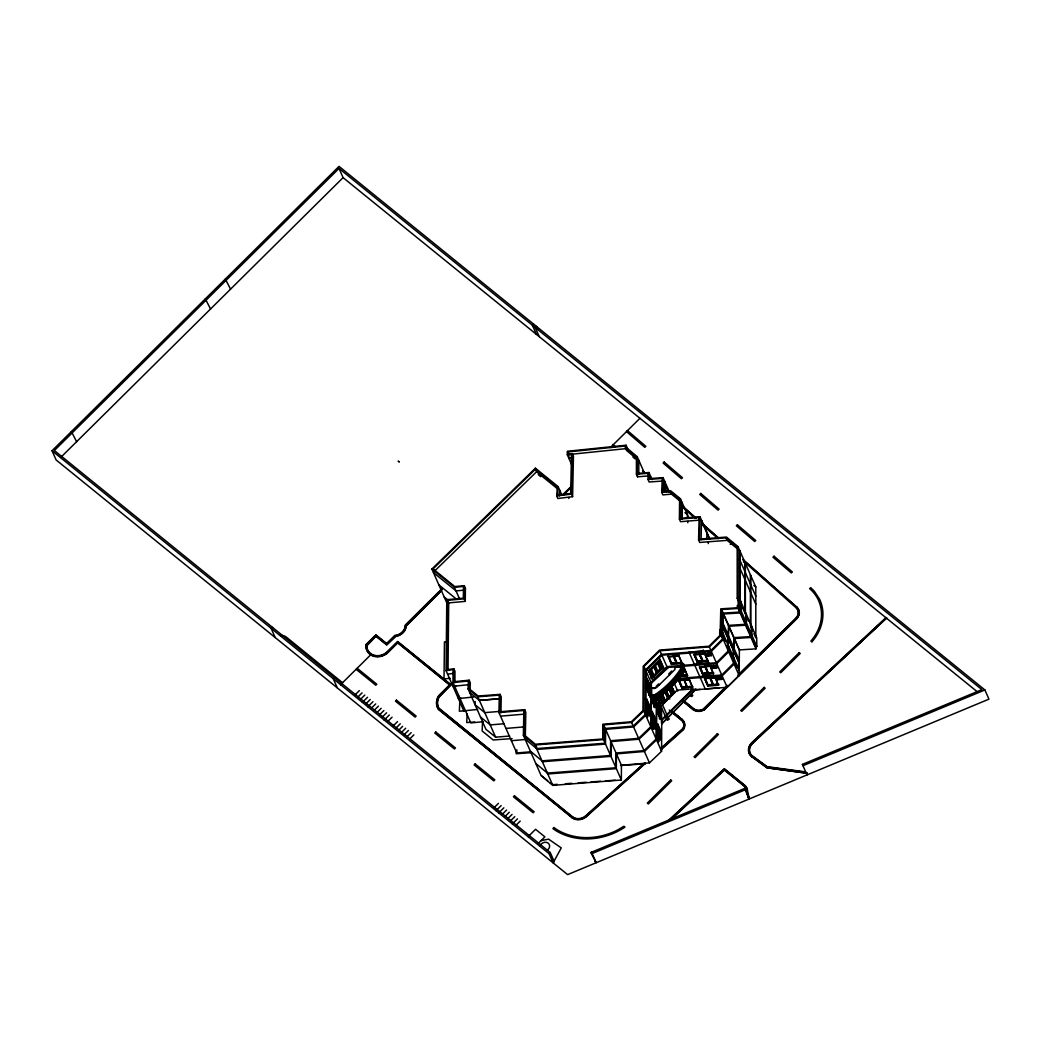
<?xml version="1.0" encoding="UTF-8"?>
<svg xmlns="http://www.w3.org/2000/svg" width="1041" height="1041" viewBox="0 0 1041 1041"><rect width="100%" height="100%" fill="white"/><g stroke="black" fill="none" stroke-linecap="round" stroke-linejoin="round"><path stroke-width="1.5" d="M722.155 633.383L723.157 613.097L739.761 612.056L739.578 609.831L740.58 609.688M721.452 622.583L738.746 661.777L738.459 668.829L738.342 665.706M483.076 721.699L470.818 722.948L453.004 682.558L453.03 669.61L446.055 670.638L446.784 599.668L463.336 598.159L463.479 586.473L454.449 587.319L431.872 569.024L535.412 468.203L558.171 486.654L561.554 494.319M447.591 600.332L448.71 602.895L465.262 601.373L464.143 598.809L447.591 600.332L446.875 669.779L453.837 668.751L453.811 681.738L469.166 680.176L470.285 682.727L470.038 691.081M454.943 682.675L454.969 671.315L453.837 668.751M700.19 689.428L695.388 689.793L727.152 687.294L739.11 675.44L739.396 649.909L721.582 609.519L738.173 608.478L756 648.868L739.396 649.909M738.746 661.777L721.53 621.321L721.582 609.519M723.118 624.912L723.157 613.097M453.004 682.558L468.333 680.996L468.086 688.895L477.806 696.78L499.277 695.141L498.951 712.578L523.857 710.469L523.376 735.323L541.19 775.714L552.81 785.382L621.36 780.021L603.546 739.63L603.624 724.887L631.627 722.493L643.767 710.886L644.002 666.487L659.929 650.768L709.337 646.903L721.257 635.101L720.385 634.385L721.53 621.321M621.36 780.021L621.438 765.278L603.624 724.887M722.975 633.344L722.883 638.627L710.925 650.482L661.516 654.347L645.576 670.066L645.342 714.464L633.214 726.071L605.198 728.466L605.12 743.209L536.583 748.57L524.95 738.902L525.015 735.792M646.058 703.989L646.357 699.617L645.98 703.989L649.493 711.602M646.201 710.613L646.188 714.803L646.448 710.587L647.463 714.998L646.448 710.587M646.214 714.764L646.24 710.782M648.881 690.482L649.675 690.391L646.357 682.857L646.188 678.511M646.682 710.574L646.656 714.764L647.684 717.08L647.697 712.877M646.747 699.11L646.695 708.882L650.013 716.403L650.065 706.644L646.747 699.11L645.186 699.266M649.129 714.542L649.207 711.628L645.98 704.471L645.954 708.817L648.556 714.542M649.207 694.815L649.298 690.443L646.084 683.338L646.071 687.685L648.647 693.371M649.233 689.975L649.324 685.616L646.11 678.498C644.496 684.392 651.536 689.35 649.272 694.789M649.571 714.79L649.61 706.748L646.266 699.162L646.214 708.817L649.011 715.141M649.649 695.219L649.701 685.564L646.383 678.029L646.331 687.685L649.649 695.219L648.946 695.284M650.131 695.18L650.183 685.512L646.851 677.977L646.799 687.646L651.106 697.093M644.002 666.487L651.38 683.221L651.145 727.62L639.005 739.214L611.002 741.621L610.924 756.365L542.387 761.726M651.471 716.26L651.484 711.914L654.646 719.071L654.62 723.417M683.937 671.094L683.82 671.979A83.801 72.363 -23.8 0 1 658.25 697.639L656.364 698.849L651.588 699.292L651.588 698.186M651.601 695.323L651.601 688.075L656.416 687.711L674.906 669.532L674.932 667.307L680.632 666.878M651.835 727.06L651.861 722.857L652.603 727.125M652.095 722.844L652.069 727.034L653.097 729.351L653.11 725.148M653.865 728.83L655.427 728.674L652.108 721.153L652.16 711.38L650.599 711.537M652.629 727.295L652.642 725.2M652.72 727.112L651.77 723.04M654.269 705.668L653.032 699.903M654.269 727.125L654.321 719.084L650.976 711.497M654.36 707.555L654.399 697.899L654.295 702.285L654.997 702.207M654.594 728.245L654.62 723.898L651.393 716.742L651.445 721.088L654.594 728.245L654.555 723.911M654.555 723.43L654.581 719.071M654.646 702.246L654.737 697.886M655.114 697.834L655.062 707.49L652.291 701.218M655.427 728.674L655.479 718.915L652.16 711.38M655.596 697.782L655.544 707.451L652.213 699.916M656.364 697.73L656.168 739.006L644.028 750.613L616.025 753.007L615.947 767.751L547.41 773.112L535.777 763.443M656.78 698.654L656.559 739.878L644.418 751.485L616.415 753.892L616.337 768.635L547.787 773.997M657.665 735.453L657.639 739.644L658.654 741.96L658.68 737.77M658.185 739.904L658.185 742.012L657.183 739.657M658.276 741.83L658.419 737.835L657.431 735.48L657.405 739.67L658.419 741.986L658.446 737.796L657.457 735.649M659.552 738.199L659.643 735.284L657.431 730.444M659.578 734.816L659.669 730.457L657.457 725.616M659.682 718.563L659.773 714.204L657.574 709.363M659.708 713.736L659.799 709.376L657.131 703.326M659.916 738.16L659.929 735.258L657.261 729.207M659.994 738.407L660.033 730.366L659.317 730.431M660.645 709.233L660.593 718.902L657.769 712.486L657.821 702.831L660.645 709.233L659.109 709.376L657.405 705.538M661.738 721.062L661.373 705.85M661.503 723.313L661.516 720.541L692.903 689.441L695.922 689.207L661.725 723.82L695.922 689.207M621.438 765.278L649.441 762.884L661.582 751.277L661.738 721.179M681.816 519.004L681.959 502.335L681.829 518.886M687.346 517.637L687.372 514.605L684.939 512.614M448.033 669.103L448.71 602.895M458.495 695.544L458.456 698.758L461.241 698.342M679.396 519.121L699.136 517.494L700.268 520.058L680.515 521.684L679.396 519.121L679.591 499.094L670.326 491.586L661.725 492.315L662.245 478.418L648.009 479.459L648.101 473.317L636.415 474.254L636.402 457.064L625.472 447.916L625.303 446.029L568.087 451.924L568.113 453.98L572.316 453.642L573.448 456.192L572.602 496.661L557.846 498.509L556.727 495.958L557.325 487.019L535.399 469.231L433.03 568.92L434.162 571.483L536.531 471.794L535.399 469.231M571.899 465.171L567.319 454.774L567.254 451.274L626.044 445.223L626.266 447.526L637.222 456.687L637.235 473.447L648.92 472.523L648.829 478.665L663.078 477.624L662.57 491.508L670.664 490.818L680.411 498.717L680.215 518.327L699.968 516.7L709.962 539.368M464.143 598.809L464.312 585.667L454.787 586.551L433.03 568.92M465.262 601.373L465.431 588.23L464.312 585.667M650.456 479.172L650.495 476.101M469.166 680.176L468.905 688.53L478.157 696.026L500.096 694.347L499.784 711.771L524.69 709.663L525.809 712.226L525.315 737.509L524.196 734.946L524.69 709.663M500.942 712.747L501.228 696.897L500.096 694.347M530.78 751.784L516.765 752.968L516.83 749.793M721.296 635.049L721.387 629.766L719.799 629.831L719.656 633.722L721.296 635.049L739.11 675.44M723.365 634.229L723.274 639.512L711.315 651.367L661.907 655.231L645.967 670.951L645.732 715.349L633.592 726.943L605.589 729.351L605.511 744.094L536.974 749.455M572.602 496.661L571.483 494.111L572.316 453.642M671.471 664.418L671.497 663.494L682.219 662.662L671.51 663.312L682.232 662.649L682.193 663.572L671.471 664.418L668.179 655.96M688.648 687.268L692.694 686.383L692.655 687.294L681.933 688.14L681.959 687.216L689.61 686.618M684.288 668.309L684.301 667.398M687.789 522.751L687.828 521.359M689.35 678.849L689.337 679.76L678.615 680.606L681.933 688.14M708.114 660.332L708.088 661.542L697.366 662.388L697.392 661.178L700.463 660.931M713.527 672.603L713.488 673.813L702.779 674.659L702.805 673.449M704.796 652.798L704.757 654.008L694.048 654.854L697.366 662.388M707.19 655.973L707.216 654.789L711.289 654.464L711.263 655.661L707.19 655.973L706.279 653.891L710.339 653.579M718.576 683.963L718.55 685.264L707.828 686.11L707.867 684.809M712.604 668.244L712.63 667.06L716.702 666.734L716.676 667.932L712.604 668.244L711.693 666.162L715.753 665.85M717.652 679.695L717.678 678.602L721.751 678.277L721.725 679.383L717.652 679.695L716.742 677.613L720.801 677.301M615.218 446.667L612.837 444.572L612.98 446.016L610.859 447.565M737.067 548.503L727.191 540.37L699.708 542.465L698.576 539.915L699.136 517.494M699.968 516.7L699.409 539.121L726.423 537.052L737.978 546.577L755.792 586.968L755.818 637.834L753.931 633.566M701.061 539.576L701.543 520.279M706.787 539.342L706.956 532.55M681.946 672.07L683.82 671.979L684.119 666.813L682.74 663.742M738.173 608.478L737.991 606.252L739.006 606.135L756.82 646.5L755.805 646.643L756 648.868M475.177 701.582L475.073 704.744L484.794 712.63L498.795 711.484M664.249 492.133L664.665 481.215L664.262 492.003M703.573 651.965L703.222 649.909M708.973 664.236L708.635 662.18M653.475 687.711L653.436 688.504L654.958 688.4M708.283 543.571L708.335 542.14M459.797 701.478L459.367 711.211L465.691 710.769M467.136 713.632L466.758 722.558L474.657 721.986M482.556 721.426L482.139 730.951L493.174 739.969L512.133 738.603M516.336 750.652L516.206 753.749L531.691 752.63M722.168 633.097L722.506 624.964M676.507 662.792L671.653 663.729L668.53 656.285M676.871 662.987L673.358 655.934M681.868 662.466L677.014 663.403L680.254 662.557M681.842 663.104L678.732 655.349M679.005 679.955L682.141 687.138L687.333 686.709L681.946 687.672L682.154 686.813M684.132 667.932L687.255 675.375L684.041 675.57M684.015 679.174L686.318 685.733M689.09 687.034L692.304 686.826L689.181 679.383M702.402 660.762L697.548 661.712L694.425 654.255M699.786 653.878L702.922 661.061L708.114 660.632L697.379 661.933L702.389 661.087M697.548 661.712L700.788 660.866M702.766 660.957L699.253 653.904M707.75 660.436L702.909 661.373L701.686 657.886M713.527 672.902L702.818 673.553M707.737 661.087L704.614 653.319M704.796 653.097L700.749 653.982M704.653 666.552L699.825 666.852L702.961 673.969L707.789 673.683L704.848 665.693M713.163 672.707L708.322 673.644L705.212 665.889M706.41 653.605L707.281 655.57L711.172 654.685L709.311 655.44M707.203 655.635L711.302 654.737L707.203 655.635L706.292 653.553L710.352 653.293M707.281 655.57L709.116 655.453L708.466 653.149M707.789 673.683L704.601 673.228M708.179 673.228L704.666 666.175M718.576 684.353L707.867 685.004M709.65 684.679L712.838 685.134L708.049 684.783M713.15 673.358L710.027 665.589M712.838 685.134L709.728 677.379M709.897 677.144L715.232 677.457M718.212 684.158L713.371 685.095L710.261 677.34M716.559 667.606L714.764 667.073L716.689 667.645L712.617 667.906L714.555 667.086L712.695 667.841L711.849 665.485M713.228 684.679L709.715 677.626M718.199 684.809L715.076 677.04M717.678 679.357L721.764 678.459L717.678 679.357L716.755 677.275L718.784 677.144L719.604 678.537M717.783 678.641L716.898 676.936M719.812 678.524L719.708 679.226L718.719 676.819M722.61 632.902L723.547 613.982L740.151 612.941L739.956 610.716L740.971 610.573L740.867 601.841L739.591 601.034L740.476 600.956L740.593 609.714L739.578 609.831M727.568 645.654L728.57 625.368L745.174 624.327L744.979 622.102L745.994 621.958L745.89 613.227L744.992 613.305L744.966 562.426M678.745 678.394L721.738 675.023L733.697 663.169L733.788 657.886L732.981 657.912L727.958 646.526L728.96 626.253L745.564 625.212L745.369 622.986L746.384 622.843L746.28 614.112M732.981 657.912L733.983 637.639L750.587 636.598L750.392 634.372L751.407 634.229L751.303 625.498M682.753 663.742L682.467 668.895L683.82 671.979M682.675 669.363C684.444 668.387 685.173 661.464 680.866 663.833L680.58 668.947A83.801 72.363 -23.8 0 1 655.01 694.659L650.235 695.102L650.287 697.34L655.375 696.871L657.548 695.479A84.907 73.312 -23.8 0 0 680.502 673.722L683.417 669.532L682.454 668.921M558.171 486.654L557.586 495.113L570.676 493.473L571.483 454.436L567.319 454.774M559.355 495.867L559.746 490.233M366.796 645.29L375.814 635.843L386.601 644.6L395.502 636.09A11.399 9.837 -23.8 0 0 406.094 625.576L441.501 590.195M366.966 645.667L375.983 636.233L386.771 644.978L395.671 636.48A11.399 9.837 -23.8 0 0 406.263 625.966L441.67 590.585M663.299 702.831L660.202 695.83L661.1 694.933L664.561 701.79M669.142 696.884L666.136 690.17M672.603 693.605L669.636 686.709C671.705 697.418 676.247 693.8 670.664 685.694M662.61 695.18L665.29 700.853L661.972 693.787M655.947 694.802L656.259 694.087M653.241 676.494C645.381 666.891 652.121 671.497 650.482 670.222M657.326 663.026L655.205 665.537L657.678 663.091M657.652 663.065C664.067 669.519 655.908 677.223 655.231 665.446M661.464 668.348L658.38 661.816L661.243 667.958M654.151 675.596L651.106 669.09M647.788 670.534L648.985 671.185L660.15 659.864L648.673 671.25L651.991 678.771L663.468 667.398L662.935 666.956M666.917 718.85L667.567 720.216L668.895 719.396L658.706 695.791M690.756 695.219C690.027 698.212 694.815 695.193 691.692 694.646M671.133 710.509L681.998 719.318A9.395 8.107 -23.8 0 1 683.351 729.181L660.905 749.338L660.905 748.362L682.935 728.427A8.562 7.391 -23.8 0 0 681.426 719.865L669.298 710.053M660.905 748.362L683.104 728.817A8.562 7.391 -23.8 0 0 681.595 720.255L681.413 719.878M659.695 661.139L658.797 662.037M651.471 669.285L653.683 666.474M671.64 671.016L668.777 673.878L669.688 674.568M730.248 544.456L731.329 543.376M52.05 450.74L339.041 166.378L984.89 689.949L988.95 699.149L567.631 874.622L56.11 459.953L52.05 450.74L549.075 853.672L553.135 862.872L561.281 847.921L548.581 839.137L541.06 840.647M984.89 689.949L802.949 765.721L802.416 764.393L981.923 689.623L339.028 168.447L54.353 450.532L550.234 852.527L554.293 861.727L551.925 859.801M60.69 457.48L343.088 177.647L339.028 168.447M533.513 324.037L532.367 325.182L536.414 334.382M366.172 644.366L375.814 634.815L386.601 643.559L394.799 635.439A10.566 9.122 -23.8 0 0 405.3 625.029L442.243 588.438M366.341 644.756L375.983 635.192L386.771 643.95L394.968 635.817A10.566 9.122 -23.8 0 0 405.47 625.407L442.412 588.816M334.408 677.574L333.263 678.719L337.323 687.919M340.524 684.744L370.7 654.828M388.007 652.017L397.597 642.518L449.699 684.744L438.612 695.739A15.055 12.999 -23.8 0 0 438.3 709.064L571.821 817.289M355.202 694.75L359.34 690.651M357.935 696.963L362.073 692.864M562.608 494.891L570.481 487.097M610.859 447.096L639.981 418.235M563.012 494.969L570.884 487.175M563.181 495.36L571.054 487.552M360.667 699.175L364.792 695.076M362.359 702.402L367.525 697.288M366.12 703.586L370.258 699.5M367.811 706.826L372.977 701.699M371.572 708.01L375.71 703.911M374.292 710.222L378.43 706.123M377.024 712.434L381.162 708.335M379.744 714.647L383.882 710.548M382.476 716.859L386.614 712.76M384.168 720.086L389.334 714.972M387.929 721.27L392.067 717.184M393.381 725.694L397.519 721.595M396.114 727.906L400.251 723.807M399.197 729.754L402.659 726.332M401.566 732.33L405.704 728.232M404.285 734.543L408.423 730.444M407.018 736.755L411.156 732.656M409.738 738.954L413.876 734.868M494.267 807.491L498.405 803.392M495.971 810.718L501.137 805.604M498.691 812.93L503.857 807.803M502.452 814.114L506.59 810.015M656.871 662.714L654.112 665.433L656.65 671.198M651.354 669.298L653.995 666.734L656.767 673.007L654.112 675.362M658.667 662.05L659.786 660.996L662.557 667.268L661.438 668.322M505.184 816.326L509.309 812.227M507.904 818.538L512.042 814.439M657.691 671.575L660.163 669.129M661.178 668.114L662.271 667.047M652.121 677.34L653.097 676.494L650.157 669.962M661.438 668.114L662.557 667.268M651.445 678.342L660.124 669.103M652.095 678.251L653.657 676.702M653.839 676.52L661.217 669.207M661.399 669.025L662.974 667.476L659.539 660.059M510.637 820.75L514.774 816.651M651.38 683.221L667.307 667.502L716.715 663.638L728.674 651.783L728.765 646.5L727.958 646.526M512.328 823.978L517.494 818.864M516.089 825.175L520.227 821.076M656.012 686.526L658.602 683.963L659.487 684.679M661.386 694.946L660.384 695.987M662.388 694.009L664.002 692.395M662.987 702.571L663.976 701.543L664.952 702.102M668.829 696.845L671.263 694.373M672.317 693.384L673.41 692.304L674.399 692.942L670.846 684.939M528.125 836.678L535.568 829.3L544.885 836.847L537.611 844.069M663.26 702.597L664.392 701.751M665.251 700.619L667.906 698.264L664.874 691.432M669.077 696.832L671.432 694.607L668.895 688.947M673.787 692.564L662.61 703.651L663.156 704.08L659.539 695.909M663.247 703.56L664.822 701.998M665.004 701.816L672.382 694.516M672.564 694.334L674.126 692.772L670.677 684.952M662.505 704.731L677.262 690.105L688.882 689.233M661.295 720.034L692.681 688.934L693.137 689.962M549.075 853.672L550.234 852.527M645.576 670.066L661.516 654.347M682.297 699.5L693.553 708.622A8.562 7.391 -23.8 0 0 703.209 709.103L725.85 686.995L726.982 686.904L704.276 709.819L796.547 619.018A9.421 8.133 -23.8 0 0 796.951 607.41M738.498 674.555L795.792 618.172A8.601 7.43 -23.8 0 0 796.183 607.58M683.703 700.879L693.722 709.012A8.562 7.391 -23.8 0 0 703.378 709.494L725.85 686.995M738.668 674.945L795.962 618.562M738.472 675.128L738.485 676.143L796.378 618.627A9.421 8.133 -23.8 0 0 796.781 607.033M752.617 743.417L886.62 617.977L886.047 617.508L751.875 742.558A10.761 9.291 -23.8 0 0 751.81 756.547L766.736 767.373L806.931 772.851L807.009 774.92L802.416 764.393M751.979 756.924A10.761 9.291 -23.8 0 1 752.07 742.962L886.216 617.899M752.083 743.027L886.255 617.977M886.62 617.977L752.448 743.027A9.942 8.588 -23.8 0 0 752.357 755.961M667.788 821.063L724.276 768.687L744.445 785.044A10.644 9.187 -23.8 0 1 747.295 789.703L749.286 798.967L744.679 788.44M668.973 820.503L724.445 769.078L744.614 785.421A10.644 9.187 -23.8 0 1 747.464 790.093M670.547 819.501L724.25 769.702L743.86 785.604A9.824 8.484 -23.8 0 1 746.501 789.924L747.841 796.482M671.9 818.799L724.419 770.093L744.029 785.994A9.824 8.484 -23.8 0 1 746.67 790.301M586.46 816.612L645.238 763.378L644.054 763.469L585.758 815.728A9.942 8.575 -23.8 0 1 572.368 816.73L438.977 708.544M645.238 763.378L586.291 816.222A10.761 9.291 -23.8 0 1 571.795 817.302M661.074 749.715L683.534 729.572A9.395 8.107 -23.8 0 0 682.18 719.682L681.998 719.318M650.885 683.221L668.335 667.567M651.588 699.292L650.222 696.208L655.01 695.765L656.897 694.555A83.801 72.363 -23.8 0 0 679.552 673.085L682.467 668.856L683.443 668.96M661.569 692.109A84.035 72.558 -23.8 0 1 657.235 695.193L655.27 696.455L650.222 697.197L655.362 696.78M655.296 696.715L657.483 695.323A84.907 73.312 -23.8 0 0 680.437 673.566M655.518 696.923L657.405 695.726A83.801 72.363 -23.8 0 0 682.284 671.12M656.168 698.407L658.068 697.197A83.801 72.363 -23.8 0 0 683.638 671.536M652.837 676.286L653.787 676.806M673.384 692.278L671.003 686.852M591.535 852.228L596.168 862.742L590.846 852.514L744.927 788.336L748.986 797.536L748.219 797.861L748.011 796.859M594.905 861.714L595.582 861.428M748.817 797.159L748.024 797.367L748.986 797.536M656.754 693.787L657.574 693.8M447.63 674.217L453.212 673.397M453.043 686.487L455.828 686.071M556.727 495.958L571.483 494.111M721.712 613.656L723.157 613.474L739.396 650.287M524.95 738.902L526.616 738.72M568.854 456.023L568.893 458.352L571.6 458.053M454.579 686.136L468.372 684.731M459.992 698.407L473.785 697.002M465.405 710.678L477.663 709.428M756.82 646.5L756.716 637.769L738.902 597.378L738.004 597.469L737.978 546.577M698.576 539.915L726.071 537.807L737.171 546.954L737.197 598.276L738.095 598.185L738.186 605.498L737.223 605.602L737.392 607.801L720.775 608.829L720.112 635.205L709.012 646.201L659.604 650.065L643.195 666.253L642.961 710.652L631.314 721.777L602.817 724.224L602.739 738.967L535.347 744.237L524.196 734.946M463.557 590.195L456.023 590.898L433.446 572.602M645.641 682.922L646.448 682.831M646.162 683.338L646.422 687.659L645.615 687.75M649.298 689.962L649.61 685.59L646.474 678.485M654.282 702.753L655.088 702.662L653.436 698.888M646.058 704.471L646.032 708.817M648.504 706.787L650.065 706.644M648.816 706.839L649.61 706.748M654.269 707.112L654.971 707.034M649.493 711.12L649.233 706.8L646.006 699.63M648.881 711.641L649.584 711.576L646.24 703.989M651.77 711.888L651.054 711.94L654.216 719.11M646.461 712.864L647.19 715.063M659.356 713.762L660.059 713.697L660.085 709.35L657.418 703.3L657.391 707.646L660.137 714.113L659.356 714.243M651.757 716.234L650.95 716.325L652.056 718.85M651.028 716.768L651.744 716.715M655.479 718.915L653.917 719.058L651.145 712.786M659.33 718.602L660.033 718.524L660.059 714.178L657.391 708.127M650.924 721.153L651.731 721.062M650.547 721.296L652.108 721.153M654.203 723.469L654.906 723.391M654.203 723.937L654.997 723.846L651.653 716.26M652.876 725.174L651.614 722.883L651.861 727.021M654.177 728.297L654.88 728.219M659.643 734.803L659.955 730.431L657.769 725.239M658.446 737.796L657.183 735.506M658.159 739.943L657.339 737.548L658.406 739.93M447.539 641.633L444.442 641.92L444.013 678.836L450.233 678.355M739.318 663.312L722.506 626.552M679.591 499.094L680.723 501.658L671.458 494.137L662.857 494.878L661.725 492.315M500.539 716.156L523.883 714.178M505.952 728.427L524.625 726.852M511.365 740.698L526.928 739.383M568.893 458.352L571.678 458.131M739.591 601.034L740.476 600.956M469.66 692.473L479.38 700.359L499.602 698.706M504.208 723.755L490.207 724.9L480.487 717.015M468.086 688.895L485.9 729.286L495.62 737.171L509.609 736.026M636.415 474.254L637.547 476.804L649.22 475.88L648.101 473.317M668.153 656.884L678.875 656.038L678.888 655.127L673.514 656.09M710.17 666.279L699.461 667.125L702.779 674.659M704.341 673.319L708.934 672.967M679.968 675.531L684.562 675.167M679.955 676.442L687.607 675.843L684.288 668.036M677.535 679.396L722.129 675.908L734.087 664.054L734.178 658.771L733.371 658.797L734.373 638.523L750.977 637.482L750.782 635.257L751.797 635.114L751.693 626.383L750.795 626.448L752.682 630.729M681.699 679.448L684.757 679.2M715.219 677.743L704.51 678.576L707.828 686.11M709.389 684.679L712.447 684.444M690.144 689.129L692.681 688.934M523.376 735.323L534.996 744.992L603.546 739.63M479.38 700.359L500.851 698.719M674.958 667.398L680.658 666.969M663.364 480.981L649.142 482.009L648.009 479.459M620.54 765.551L645.407 763.756M557.351 784.341L552.537 784.693L550.077 782.689M565.38 783.769L571.795 783.3M578.223 782.845L586.239 782.272M591.067 781.921L600.696 781.231M605.511 780.88L615.14 780.19M703.182 651.093L688.973 652.082L705.212 688.895L719.409 687.893M694.386 664.353L708.596 663.351M699.799 676.624L713.996 675.622L714.386 676.507M696.728 654.229L694.061 654.399L697.379 661.933M694.412 654.581L699.24 654.282L702.376 661.412M701.374 654.151L704.588 653.956M668.517 656.611L673.345 656.311L676.494 663.442M678.706 655.986L673.878 656.285L677.014 663.403M707.294 655.244L709.129 655.062M711.159 654.945L709.324 655.127L708.466 653.084M702.935 660.723L706.149 660.528M676.507 663.117L671.679 663.416L668.543 656.233M681.855 662.792L677.027 663.078L673.904 655.895M704.822 666.331L710.183 666.006M705.173 666.526L710.001 666.227M712.656 667.255L716.715 667.008M712.708 667.515L714.542 667.333M716.572 667.216L714.738 667.398L713.879 665.355M713.163 673.033L702.974 673.657L699.851 666.474M684.054 675.18L687.268 674.984L684.054 675.258M683.599 675.817L687.607 675.57M709.702 678.016L704.874 678.303L708.01 685.433M710.222 677.977L715.05 677.678M685.316 679.734L689.337 679.487M685.941 679.903L689.168 679.708M717.756 678.966L719.591 678.797M721.621 678.667L719.786 678.849L718.928 676.806M705.538 679.096L708.023 685.108L718.212 684.418M683.755 686.709L686.956 687.164L682.128 687.45L678.979 680.333M708.023 685.108L712.851 684.809M718.212 684.484L713.384 684.783L710.248 677.6M689.103 686.644L692.317 686.435M682.141 687.138L686.969 686.839M689.103 686.709L692.317 686.513M663 483.805L664.561 483.714L668.166 491.899M682.961 664.249L683.534 663.859L683.247 668.973M726.787 645.68L728.388 645.615L728.297 650.898L716.338 662.753L666.93 666.617L650.989 682.336L650.755 726.735L638.614 738.342L610.612 740.737L610.533 755.48L541.997 760.841L530.363 751.173M738.394 670.183L739.201 670.157L721.387 629.766M738.16 559.472L739.565 559.433L755.805 596.246M738.199 567.384L739.565 567.371L755.805 604.183M667.854 718.264L668.895 718.889M652.16 677.574L649.48 671.25M805.539 771.902L767.139 766.67L752.396 755.935M805.708 772.292L767.308 767.048L752.565 756.313A9.942 8.588 -23.8 0 1 752.63 743.43M766.905 767.751L807.1 773.229L766.944 767.842L752.005 756.898M682.675 669.441L683.078 669.584A84.269 72.766 -23.8 0 1 674.399 680.775M343.088 177.647L977.2 691.705M536.531 471.794L557.234 488.58M722.831 638.68L720.919 635.583M225.35 279.027L230.555 289.151M659.994 660.293L663.234 667.632L659.5 660.775M205.337 298.858L210.542 308.995M661.022 668.725L661.529 669.129L658.224 661.829M660.84 668.908L661.347 669.311L658.042 662.011M655.296 665.498L657.977 671.809M399.132 461.879L398.183 461.111L399.08 461.84M657.287 672.642L654.373 665.641M656.767 673.007L651.106 678.068L651.991 678.771M650.612 669.597L650.105 669.181L653.41 676.494M674.1 692.265L674.633 692.707L671.627 685.889M653.462 676.208L653.969 676.624L650.664 669.311M681.738 700.086L693.163 709.585L683.143 701.465M651.705 677.951L652.226 678.537L649.103 671.068M668.452 697.938L665.824 691.627M667.906 698.264L665.316 700.671M662.87 703.248L663.39 703.846L659.929 695.83L661.1 694.711L664.236 701.751M672.538 711.888L682.167 719.695M671.939 712.447L681.582 720.268M438.86 584.873L456.413 599.109M444.273 597.144L448.033 600.189M572.563 817.094L438.625 707.984A14.223 12.284 -23.8 0 1 438.886 696.767L450.844 684.64L397.61 641.477L387.434 651.549A12.362 10.67 -23.8 0 1 373.875 655.179A12.362 10.67 -23.8 0 1 366.692 645.29M571.99 817.666L438.482 709.428A15.055 12.999 -23.8 0 1 438.795 696.13L449.868 685.134L397.766 642.896L388.176 652.408A13.26 11.451 -23.8 0 1 371.169 655.166L370.531 654.724A13.117 11.334 -23.8 0 1 366.25 644.939M590.846 852.514L592.108 853.542L745.226 789.768L744.927 788.336M71.413 431.56L76.618 441.683M357.154 668.257L376.816 684.21L375.788 685.225L356.126 669.285M342.567 682.714L285.911 636.78A8.757 7.56 -23.8 0 0 280.341 635.478M541.502 775.675L547.631 780.685M743.456 561.737L745.356 563.311L745.382 614.177M753.879 585.393L755.792 586.968M632.941 457.038L635.179 458.899M538.275 474.631L540.669 476.622M636.324 458.6L626.604 450.48L625.472 447.916M642.531 470.805L644.899 472.9M649.649 477.09L652.082 479.237M683.625 507.11L695.752 517.819M701.829 523.181L718.81 538.184M742.975 559.538L796.755 607.059M615.387 447.057L612.837 444.572M642.7 471.183L645.069 473.278M649.818 477.481L652.252 479.628M683.794 507.488L695.922 518.21M701.998 523.571L717.769 537.494M743.014 559.798L796.925 607.437M683.052 507.683L695.18 518.392M702.623 525.211L718.225 538.757M743.599 561.177L796.326 607.983A8.601 7.43 -23.8 0 1 795.949 618.536M726.071 537.807L727.191 540.37M742.48 607.606L744.367 611.874M746.644 617.027L748.531 621.295M737.197 598.276L738.316 600.839L738.316 597.625M701.53 520.812L709.35 538.548M737.991 606.252L756.039 647.19M737.978 606.591L755.792 646.981M680.411 498.717L688.569 517.325M670.326 491.586L671.458 494.137M663.078 477.624L669.467 492.12M664.392 487.695L666.201 491.781M723.131 623.624L739.37 660.436M720.58 629.805L725.681 641.373M734.621 661.647L737.132 667.346M648.92 472.523L651.705 478.834M637.222 456.687L644.21 472.536M626.044 445.223L627.632 448.801M626.266 447.526L627.307 449.907M625.303 446.029L626.435 448.593L569.206 454.475L568.087 451.924M709.337 646.903L727.152 687.294L727.152 685.316M710.3 652.98L711.276 655.388M715.701 665.251L716.689 667.645M720.762 676.702L721.738 679.109M710.274 653.358L711.263 655.661M715.688 665.628L716.676 667.932M720.736 677.079L721.725 679.383M708.257 653.097L709.246 655.505M713.671 665.368L714.647 667.775M714.529 667.723L713.658 665.759L711.706 665.824L712.617 667.906M704.601 653.579L708.088 661.542M710.014 665.85L713.488 673.813M715.076 677.301L718.55 685.264M705.837 667.307L707.099 670.157M705.199 666.149L708.335 673.332M699.76 654.255L702.909 661.373M694.451 653.943L697.561 661.386M699.461 666.669L702.792 674.191M704.523 678.12L707.841 685.655M537.533 328.982L536.375 326.353L535.217 327.499L539.277 336.698M678.719 655.609L682.193 663.572M689.181 679.331L692.655 687.294M684.965 681.426L686.852 685.707M683.82 679.656L687.307 687.346M668.166 656.416L671.484 663.95M678.628 680.15L681.946 687.672M688.713 704.939L688.127 705.512M659.929 650.768L667.307 667.502M674.034 682.74L677.743 691.159M658.849 656.923L664.652 670.066M669.688 687.815L672.733 694.529M669.506 687.984L672.551 694.711M659.057 664.678L660.97 668.999M670.391 690.391L672.122 694.308M668.543 687.789L671.588 694.62M657.391 662.857L660.228 669.311M677.769 716.143L677.327 715.531L676.988 716.546M665.824 690.027L669.116 697.067M669.311 697.977L669.766 699.005M665.576 691.419L667.88 696.637M653.709 666.5L656.611 673.007M664.626 691.445L667.749 698.264M662.193 693.853L665.29 700.853M661.555 693.996L665.173 702.024M650.482 669.493L653.826 676.897M661.373 694.178L664.991 702.207M661.035 694.881L664.041 701.647M648.907 671.055L652.2 678.511M659.799 695.726L663.364 703.82M656.897 694.555L658.25 697.639M658.107 698.446L660.71 704.367M657.248 697.938L666.8 719.591M655.01 695.765L656.364 698.849M657.339 702.87L660.163 709.285L660.111 718.941L657.365 712.473M645.667 678.094L648.998 685.629L649.701 685.564L648.907 685.655L645.758 678.537M657.196 704.223L659.46 709.35L657.235 704.562M653.11 698.42L654.997 702.688M652.759 698.446L654.711 702.714L654.62 707.086L652.108 701.387M653.267 700.216L654.386 702.727M657.17 709.051L658.302 711.615M657.209 709.389L658.289 711.823M647.788 704.276L648.907 706.813M657.626 726.592L658.758 729.142M645.654 699.669L646.916 702.532M657.639 726.852L658.706 729.286M657.261 728.726L660.007 735.193L659.213 735.323L657.613 731.693M651.393 716.26L654.906 723.872M646.097 705.317L647.762 709.116M653.175 721.387L654.295 723.911M657.6 731.42L659.291 735.258M646.253 705.928L647.515 708.804M657.235 733.554L659.421 738.746M657.418 734.803L659.083 738.42M646.357 710.769L647.437 712.942M647.463 714.998L646.227 712.669L647.424 715.037M651.64 724.939L652.837 727.308M643.767 710.886L661.582 751.277M535.412 468.203L536.466 470.584M631.627 722.493L649.441 762.884M644.054 763.469L585.927 816.105A9.942 8.575 -23.8 0 1 572.537 817.12M534.996 744.992L552.81 785.382M454.449 587.319L459.628 599.082M499.277 695.141L500.331 697.522M498.951 712.578L516.765 752.968M431.872 569.024L447.279 603.962M477.806 696.78L495.62 737.171M446.055 670.638L463.87 711.029M275.175 637.534L271.115 628.335A8.901 7.69 -23.8 0 1 272.534 627.424M552.745 784.576L552.758 785.343M547.332 772.305L547.358 773.073M536.466 746.215L536.531 748.531M738.303 674.75L738.316 675.765M738.902 597.378L739.006 606.135M568.776 497.559L568.789 498.47M750.769 575.582L750.795 624.847M750.379 574.697L750.405 625.576M739.943 551.04L739.969 601.906M739.552 550.155L739.578 599.447M638.797 460.265L638.81 473.98M637.547 473.681L637.547 476.804M586.434 816.586A10.761 9.291 -23.8 0 1 571.964 817.692M704.263 709.806A9.395 8.107 -23.8 0 1 693.137 709.598M540.214 845.93A4.906 4.242 -23.8 0 1 547.917 842.95A4.906 4.242 -23.8 0 1 546.941 850.276M366.861 645.68A12.362 10.67 -23.8 0 0 374.044 655.557A12.362 10.67 -23.8 0 0 387.577 651.913L397.779 641.868L451.013 685.017L439.055 697.145A14.223 12.284 -23.8 0 0 438.795 708.361M704.093 709.415A9.395 8.107 -23.8 0 1 692.968 709.22M387.981 652.004A13.195 11.386 -23.8 0 1 373.159 655.752A13.195 11.386 -23.8 0 1 365.964 644.548M672.46 682.61A84.035 72.558 -23.8 0 1 657.274 695.271M671.51 683.469A84.035 72.558 -23.8 0 1 662.623 691.315M673.514 681.725A84.269 72.766 -23.8 0 1 657.378 695.362M681.972 670.495A83.761 72.31 -23.8 0 1 678.225 675.635M676.598 677.639A83.761 72.31 -23.8 0 1 674.034 680.567M669.48 685.212A83.761 72.31 -23.8 0 1 662.492 691.198M661.438 692.005A83.761 72.31 -23.8 0 1 657.118 695.063M651.679 711.432L651.627 721.088L654.971 728.674L655.023 719.019L651.679 711.432M657.678 723.911L657.626 733.671L660.449 740.086L660.501 730.314L657.678 723.911M811.967 641.803L810.874 641.061A44.464 38.387 -23.8 0 0 809.638 588.62L810.679 587.618L814.205 591.08L819.579 599.187A45.947 39.662 -23.8 0 1 811.967 641.803M396.478 700.151L395.463 701.166L415.125 717.106L416.153 716.091L396.478 700.151M435.815 732.031L434.787 733.046L454.449 748.986L455.477 747.972L435.815 732.031M475.151 763.912L474.123 764.94L493.785 780.88L494.813 779.865L475.151 763.912M514.475 795.805L513.447 796.82L533.122 812.761L534.137 811.746L514.475 795.805M553.942 827.556L552.914 828.571L555.491 830.406A61.107 52.753 -23.8 0 0 624.964 827.114L623.91 826.255L618.393 829.56A59.597 51.451 -23.8 0 1 556.388 829.3L553.942 827.556M670.677 779.982L647.307 803.132L648.335 803.951L671.692 780.802L670.677 779.982M717.405 733.671L694.048 756.82L695.063 757.653L718.433 734.504L717.405 733.671M764.146 687.372L740.776 710.522L741.791 711.341L765.161 688.192L764.146 687.372M799.215 652.616L779.748 671.913L780.763 672.733L800.204 653.462L799.215 652.616M627.515 430.623L626.474 431.625L644.782 447.318L645.836 446.329L627.489 430.61M664.158 462.022L663.104 463.024L681.413 478.717L682.467 477.728L664.158 462.022M700.788 493.421L699.734 494.423L718.056 510.116L719.097 509.127L700.788 493.421M737.418 524.82L736.364 525.822L754.686 541.515L755.74 540.526L737.418 524.82M774.049 556.219L772.995 557.221L791.316 572.914L792.37 571.925L774.049 556.219M664.262 669.194L663.351 668.504L664.262 669.194M683.273 669.558L683.221 669.441A84.581 73.026 -23.8 0 1 657.418 695.31A84.581 73.026 -23.8 0 0 683.273 669.558M674.256 680.71A84.035 72.558 -23.8 0 0 682.909 669.558A84.035 72.558 -23.8 0 1 674.217 680.632"/></g></svg>
